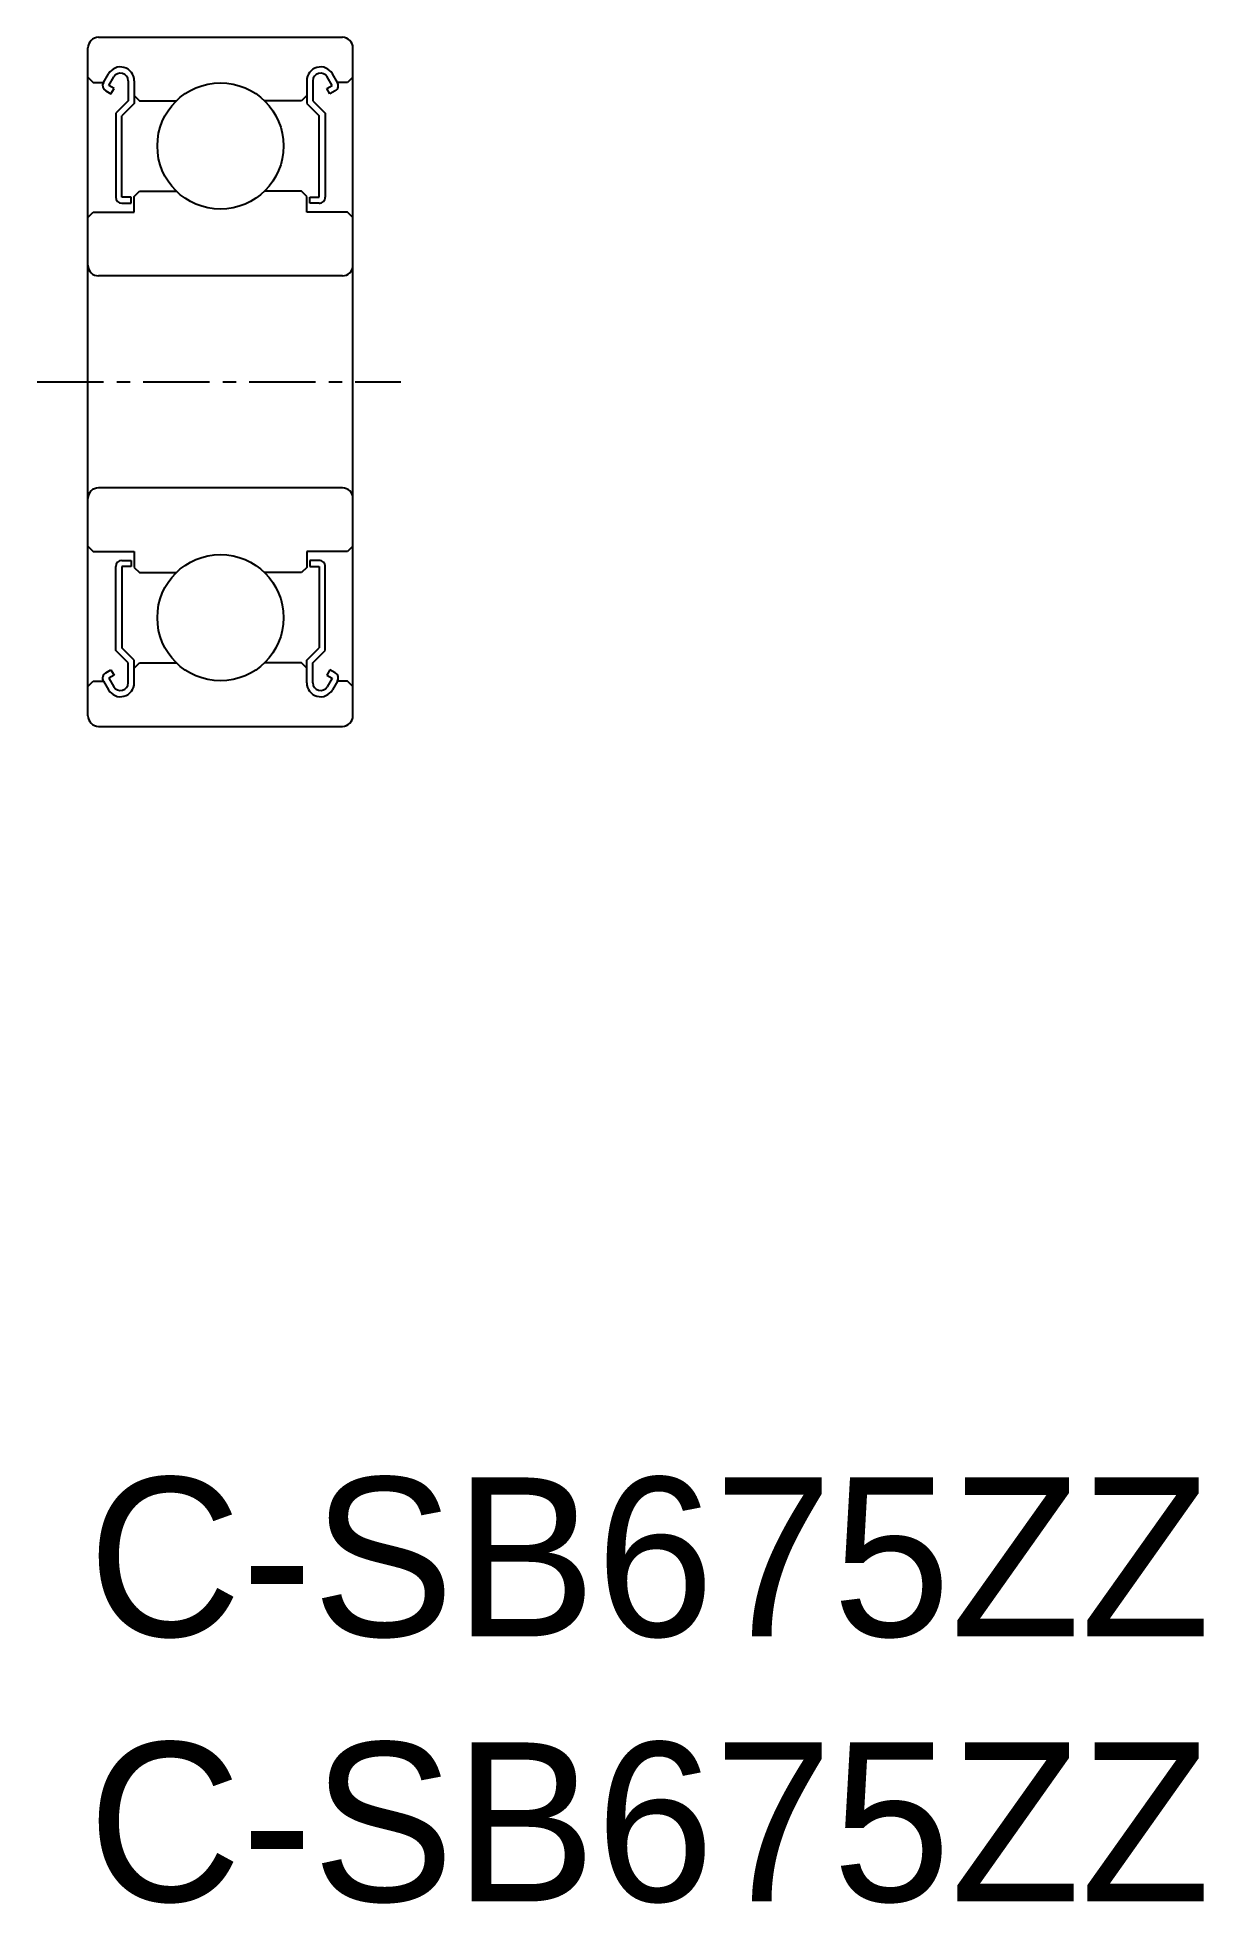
# Model space of a CAD drawing. Extents: x -1 to 21.1, y -8 to 27.2.
import ezdxf

# ---------------------------------------------------------------- set-up
doc = ezdxf.new("R2010")
doc.units = 0
doc.linetypes.add('CENTER', pattern=[2, 1.25, -0.25, 0.25, -0.25])
doc.layers.get('0').update_dxf_attribs({"linetype": 'CONTINUOUS'})
doc.layers.add('CENTER', color=1, linetype='CENTER')

msp = doc.modelspace()

# ---------------------------------------------------------------- linework, layer by layer
for p, q in [((0.2, 27.171), (4.8, 27.171)), ((0, 14.371), (0, 26.971)), ((5, 14.371), (5, 26.971)), ((0, 26.421), (0.1, 26.321)), ((0.291, 26.321), (0.386, 26.482)), ((0.392, 26.263), (0.487, 26.423)), ((4.608, 26.263), (4.513, 26.423)), ((4.709, 26.321), (4.614, 26.482)), ((5, 26.421), (4.9, 26.321)), ((0.1, 26.321), (0.291, 26.321)), ((0.334, 26.162), (0.434, 26.104)), ((0.493, 26.205), (0.392, 26.263)), ((0.434, 26.104), (0.493, 26.205)), ((0.757, 26.351), (0.757, 25.971)), ((0.873, 26.351), (0.873, 25.923)), ((0.873, 26.071), (0.973, 25.971)), ((4.127, 26.071), (4.027, 25.971)), ((4.127, 26.351), (4.127, 25.923)), ((4.243, 26.351), (4.243, 25.971)), ((4.507, 26.205), (4.608, 26.263)), ((4.566, 26.104), (4.507, 26.205)), ((4.666, 26.162), (4.566, 26.104)), ((4.9, 26.321), (4.709, 26.321)), ((0.757, 25.971), (0.524, 25.738)), ((0.524, 25.738), (0.524, 24.157)), ((0.873, 25.923), (0.64, 25.69)), ((0.973, 25.971), (1.666, 25.971)), ((4.027, 25.971), (3.334, 25.971)), ((4.127, 25.923), (4.36, 25.69)), ((4.243, 25.971), (4.476, 25.738)), ((4.476, 25.738), (4.476, 24.157)), ((0.64, 24.157), (0.64, 25.69)), ((4.36, 24.157), (4.36, 25.69)), ((0.815, 24.157), (0.64, 24.157)), ((0.64, 24.041), (0.815, 24.041)), ((0.815, 24.041), (0.815, 24.157)), ((0.873, 24.171), (0.973, 24.271)), ((0.873, 23.871), (0.873, 24.171)), ((0.973, 24.271), (1.666, 24.271)), ((4.027, 24.271), (3.334, 24.271)), ((4.127, 24.171), (4.027, 24.271)), ((4.127, 23.871), (4.127, 24.171)), ((4.185, 24.041), (4.185, 24.157)), ((4.185, 24.157), (4.36, 24.157)), ((4.36, 24.041), (4.185, 24.041)), ((0, 23.771), (0.1, 23.871)), ((0.1, 23.871), (0.873, 23.871)), ((4.9, 23.871), (4.127, 23.871)), ((5, 23.771), (4.9, 23.871)), ((5, 23.821), (5, 23.821)), ((4.8, 22.671), (0.2, 22.671)), ((4.8, 18.671), (0.2, 18.671)), ((0, 17.571), (0.1, 17.471)), ((0.1, 17.471), (0.873, 17.471)), ((0.64, 17.301), (0.815, 17.301)), ((0.815, 17.301), (0.815, 17.185)), ((0.873, 17.471), (0.873, 17.171)), ((4.9, 17.471), (4.127, 17.471)), ((4.127, 17.471), (4.127, 17.171)), ((4.36, 17.301), (4.185, 17.301)), ((4.185, 17.301), (4.185, 17.185)), ((5, 17.571), (4.9, 17.471)), ((0.524, 15.604), (0.524, 17.185)), ((0.64, 17.185), (0.64, 15.652)), ((0.815, 17.185), (0.64, 17.185)), ((0.873, 17.171), (0.973, 17.071)), ((0.973, 17.071), (1.666, 17.071)), ((4.027, 17.071), (3.334, 17.071)), ((4.127, 17.171), (4.027, 17.071)), ((4.185, 17.185), (4.36, 17.185)), ((4.36, 17.185), (4.36, 15.652)), ((4.476, 15.604), (4.476, 17.185)), ((0.757, 15.371), (0.524, 15.604)), ((0.873, 15.419), (0.64, 15.652)), ((4.127, 15.419), (4.36, 15.652)), ((4.243, 15.371), (4.476, 15.604)), ((0.334, 15.18), (0.434, 15.238)), ((0.434, 15.238), (0.493, 15.137)), ((0.757, 14.991), (0.757, 15.371)), ((0.873, 14.991), (0.873, 15.419)), ((0.873, 15.271), (0.973, 15.371)), ((0.973, 15.371), (1.666, 15.371)), ((4.027, 15.371), (3.334, 15.371)), ((4.127, 15.271), (4.027, 15.371)), ((4.127, 14.991), (4.127, 15.419)), ((4.243, 14.991), (4.243, 15.371)), ((4.566, 15.238), (4.507, 15.137)), ((4.666, 15.18), (4.566, 15.238)), ((0, 14.921), (0.1, 15.021)), ((0.1, 15.021), (0.291, 15.021)), ((0.291, 15.021), (0.386, 14.861)), ((0.493, 15.137), (0.392, 15.079)), ((0.392, 15.079), (0.487, 14.919)), ((4.507, 15.137), (4.608, 15.079)), ((4.608, 15.079), (4.513, 14.919)), ((4.709, 15.021), (4.614, 14.861)), ((4.9, 15.021), (4.709, 15.021)), ((5, 14.921), (4.9, 15.021)), ((0.2, 14.171), (4.8, 14.171))]:
    msp.add_line(p, q)
for centre in [(2.5, 25.121), (2.5, 16.221)]:
    msp.add_circle(centre, 1.191)
for centre, radius, start, end in [((0.2, 26.971), 0.2, 90, 180), ((4.8, 26.971), 0.2, 0, 90), ((0.612, 26.351), 0.261, 0, 150.0001), ((0.612, 26.351), 0.145, 0, 149.9998), ((4.388, 26.351), 0.261, 30, 180.0001), ((4.388, 26.351), 0.145, 30, 180.0001), ((0.392, 26.263), 0.116, 150.0007, 240.0004), ((4.608, 26.263), 0.116, 299.9992, 29.9995), ((0.64, 24.157), 0.116, 180.0001, 270), ((4.36, 24.157), 0.116, 269.9995, 0), ((0.2, 22.871), 0.2, 180, 270), ((4.8, 22.871), 0.2, 270, 0), ((0.2, 18.471), 0.2, 90, 180), ((4.8, 18.471), 0.2, 0, 90), ((0.64, 17.185), 0.116, 90, 179.9999), ((4.36, 17.185), 0.116, 0, 90.0005), ((0.392, 15.079), 0.116, 119.9984, 210.0066), ((4.608, 15.079), 0.116, 330.0005, 60.0008), ((0.612, 14.991), 0.261, 209.9999, 0), ((0.612, 14.991), 0.145, 210.0002, 0), ((4.388, 14.991), 0.261, 179.9999, 330), ((4.388, 14.991), 0.145, 179.9999, 330), ((0.2, 14.371), 0.2, 180, 270), ((4.8, 14.371), 0.2, 270, 0)]:
    msp.add_arc(centre, radius, start, end)
at = {"layer": 'CENTER', "color": 1, "linetype": 'CENTER'}
msp.add_line((-0.956, 20.671), (5.902, 20.671), dxfattribs=at)

# ---------------------------------------------------------------- texts
at = {"color": 7, "linetype": 'CONTINUOUS'}
for p in [(0, -3), (0, -8)]:
    msp.add_text('C-SB675ZZ', height=3, dxfattribs=at).set_placement(p)

doc.saveas('drawing.dxf')
